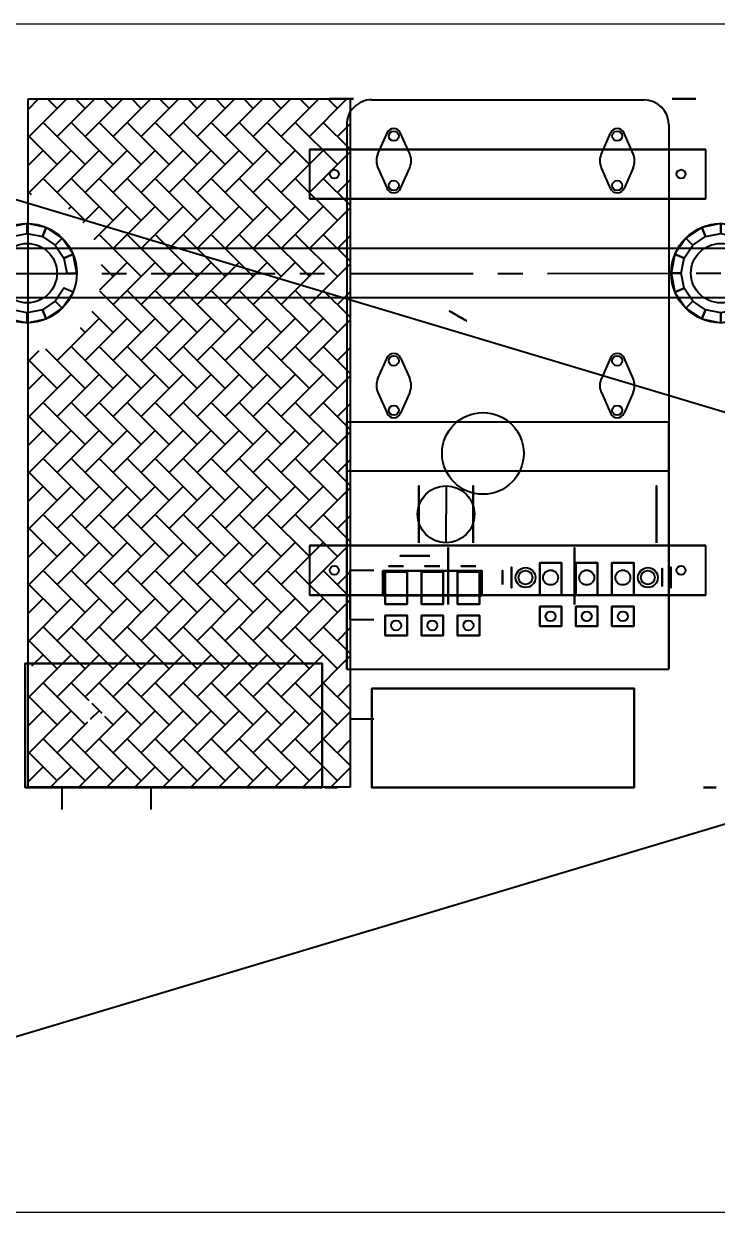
# Model space of a CAD drawing. Header units: millimetres. Extents: x -1838618 to -1600818, y -1770412 to -1553248.
# Drawn here: x -1807047 to -1805647, y -1695146 to -1692746 of the extents above; entities that cross this region are included whole.
import ezdxf

# ---------------------------------------------------------------- set-up
doc = ezdxf.new("R2010")
doc.units = ezdxf.units.MM
doc.header["$LTSCALE"] = 100
doc.linetypes.add('ACAD_ISO04W100', pattern=[30, 24, -3, 0, -3])
doc.linetypes.add('CENTER', pattern=[2, 1.25, -0.25, 0.25, -0.25])
for name, color, linetype in [('11', 7, 'Continuous'), ('412equipment', 6, 'Continuous'), ('420beam', 112, 'Continuous')]:
    doc.layers.add(name, color=color, linetype=linetype)
doc.styles.get("Standard").update_dxf_attribs({"font": 'gbenor.shx', "width": 0.9, "bigfont": 'gbcbig.shx'})

# ---------------------------------------------------------------- blocks, each defined once
blk = doc.blocks.new('F.O. PURIF.')
at = {"color": 9}
for p, q in [((-1050, 1438, 688), (-1050, 1483, 688)), ((-870, 1438), (-870, 1483)), ((-1413.1, 1438), (-1452, 1399.1)), ((-1452, 48), (-1452, 1438)), ((-1452, 1438), (-802, 1438)), ((-1341.4, 1340.1), (-1426.2, 1424.9)), ((-1356.6, 1438), (-1397.9, 1396.6)), ((-1284.8, 1340.1), (-1369.7, 1424.9)), ((-1300, 1438), (-1341.4, 1396.6)), ((-1228.2, 1340.1), (-1313.1, 1424.9)), ((-1243.4, 1438), (-1284.8, 1396.6)), ((-1171.7, 1340.1), (-1256.5, 1424.9)), ((-1186.9, 1438), (-1228.2, 1396.6)), ((-1115.1, 1340.1), (-1199.9, 1424.9)), ((-1130.3, 1438), (-1171.7, 1396.6)), ((-1058.5, 1340.1), (-1143.4, 1424.9)), ((-1073.7, 1438), (-1115.1, 1396.6)), ((-1095, 1438, 688), (-1050, 1438, 688)), ((-1002, 1340.1), (-1086.8, 1424.9)), ((-1017.2, 1438), (-1058.5, 1396.6)), ((-945.4, 1340.1), (-1030.2, 1424.9)), ((-960.6, 1438), (-1002, 1396.6)), ((-888.8, 1340.1), (-973.7, 1424.9)), ((-904, 1438), (-945.4, 1396.6)), ((-832.3, 1340.1), (-917.1, 1424.9)), ((-847.4, 1438), (-888.8, 1396.6)), ((-825, 1438), (-870, 1438)), ((-802, 1366.4), (-860.5, 1424.9)), ((-802, 1426.9), (-832.3, 1396.6)), ((-802, 1422.9), (-804, 1424.9)), ((-802, 1438), (-802, 48)), ((-1397.9, 1340.1), (-1452, 1394.1)), ((-1369.7, 1368.3), (-1452, 1286)), ((-1426.2, 1368.3), (-1452, 1342.6)), ((-1313.1, 1368.3), (-1397.9, 1283.5)), ((-1256.5, 1368.3), (-1341.4, 1283.5)), ((-1199.9, 1368.3), (-1284.8, 1283.5)), ((-1143.4, 1368.3), (-1228.2, 1283.5)), ((-1086.8, 1368.3), (-1171.7, 1283.5)), ((-1030.2, 1368.3), (-1115.1, 1283.5)), ((-973.7, 1368.3), (-1058.5, 1283.5)), ((-917.1, 1368.3), (-1002, 1283.5)), ((-860.5, 1368.3), (-922.7, 1306.2)), ((-804, 1368.3), (-888.8, 1283.5)), ((-1452, 1300), (-1500, 1300)), ((-1452, 1200), (-1452, 1300)), ((-1341.4, 1226.9), (-1426.2, 1311.8)), ((-1284.8, 1226.9), (-1369.7, 1311.8)), ((-1228.2, 1226.9), (-1313.1, 1311.8)), ((-1171.7, 1226.9), (-1256.5, 1311.8)), ((-1115.1, 1226.9), (-1199.9, 1311.8)), ((-1058.5, 1226.9), (-1143.4, 1311.8)), ((-1002, 1226.9), (-1086.8, 1311.8)), ((-945.4, 1226.9), (-1030.2, 1311.8)), ((-956.1, 1294.2), (-973.7, 1311.8)), ((-928, 1300.9), (-945.4, 1283.5)), ((-832.3, 1226.9), (-917.1, 1311.8)), ((-802, 1253.2), (-860.5, 1311.8)), ((-802, 1313.7), (-832.3, 1283.5)), ((-802, 1309.8), (-804, 1311.8)), ((-1397.9, 1226.9), (-1452, 1281)), ((-930.3, 1268.4), (-950.6, 1288.7)), ((-1369.7, 1255.2), (-1452, 1172.9)), ((-1426.2, 1255.2), (-1452, 1229.4)), ((-1313.1, 1255.2), (-1397.9, 1170.4)), ((-1256.5, 1255.2), (-1341.4, 1170.4)), ((-1199.9, 1255.2), (-1284.8, 1170.4)), ((-1143.4, 1255.2), (-1228.2, 1170.4)), ((-1086.8, 1255.2), (-1171.7, 1170.4)), ((-1030.2, 1255.2), (-1115.1, 1170.4)), ((-973.7, 1255.2), (-1058.5, 1170.4)), ((-917.1, 1255.2), (-1002, 1170.4)), ((-860.5, 1255.2), (-945.4, 1170.4)), ((-888.8, 1226.9), (-924.8, 1262.9)), ((-804, 1255.2), (-888.8, 1170.4)), ((-1500, 1200), (-1452, 1200)), ((-1445.2, 1199.9, 99.6), (-2095.2, 1199.9, 99.6)), ((-1445.2, 1199.9, 1199.6), (-2095.2, 1199.9, 1199.6)), ((-2095.2, 1199.9, 1199.6), (-2095.2, 799.9, 1199.6)), ((-1445.2, 799.9, 1199.6), (-1445.2, 1199.9, 1199.6)), ((-1341.4, 1113.8), (-1426.2, 1198.6)), ((-1284.8, 1113.8), (-1369.7, 1198.6)), ((-1228.2, 1113.8), (-1313.1, 1198.6)), ((-1171.7, 1113.8), (-1256.5, 1198.6)), ((-1115.1, 1113.8), (-1199.9, 1198.6)), ((-1058.5, 1113.8), (-1143.4, 1198.6)), ((-1002, 1113.8), (-1086.8, 1198.6)), ((-945.4, 1113.8), (-1030.2, 1198.6)), ((-888.8, 1113.8), (-973.7, 1198.6)), ((-832.3, 1113.8), (-917.1, 1198.6)), ((-802, 1140.1), (-860.5, 1198.6)), ((-809.4, 1193.2), (-832.3, 1170.4)), ((-1397.9, 1113.8), (-1452, 1167.8)), ((-1369.7, 1142.1), (-1452, 1059.7)), ((-1426.2, 1142.1), (-1452, 1116.3)), ((-1313.1, 1142.1), (-1397.9, 1057.2)), ((-1256.5, 1142.1), (-1341.4, 1057.2)), ((-1199.9, 1142.1), (-1284.8, 1057.2)), ((-1143.4, 1142.1), (-1228.2, 1057.2)), ((-1086.8, 1142.1), (-1171.7, 1057.2)), ((-1030.2, 1142.1), (-1115.1, 1057.2)), ((-973.7, 1142.1), (-1058.5, 1057.2)), ((-917.1, 1142.1), (-1002, 1057.2)), ((-860.5, 1142.1), (-945.4, 1057.2)), ((-804, 1142.1), (-888.8, 1057.2)), ((-1500, 1100), (-1452, 1100)), ((-1452, 1100), (-1452, 1000)), ((-1341.4, 1000.6), (-1426.2, 1085.5)), ((-1284.8, 1000.6), (-1369.7, 1085.5)), ((-1228.2, 1000.6), (-1313.1, 1085.5)), ((-1171.7, 1000.6), (-1256.5, 1085.5)), ((-1115.1, 1000.6), (-1199.9, 1085.5)), ((-1058.5, 1000.6), (-1143.4, 1085.5)), ((-1002, 1000.6), (-1086.8, 1085.5)), ((-945.4, 1000.6), (-1030.2, 1085.5)), ((-888.8, 1000.6), (-973.7, 1085.5)), ((-832.3, 1000.6), (-917.1, 1085.5)), ((-802, 1027), (-860.5, 1085.5)), ((-802, 1087.5), (-832.3, 1057.2)), ((-802, 1083.5), (-804, 1085.5)), ((-2170.2, 1049.9, -0.4), (-2170.2, 949.9, -0.4)), ((-1370.2, 1049.9, -0.4), (-2170.2, 1049.9, -0.4)), ((-2095.2, 99.9, 99.6), (-2095.2, 1049.9, 99.6)), ((-1397.9, 1000.6), (-1452, 1054.7)), ((-1445.2, 99.9, 99.6), (-1445.2, 1049.9, 99.6)), ((-1370.2, 949.9, -0.4), (-1370.2, 1049.9, -0.4)), ((-1369.7, 1028.9), (-1452, 946.6)), ((-1426.2, 1028.9), (-1452, 1003.2)), ((-1313.1, 1028.9), (-1397.9, 944.1)), ((-1256.5, 1028.9), (-1341.4, 944.1)), ((-1199.9, 1028.9), (-1284.8, 944.1)), ((-1143.4, 1028.9), (-1228.2, 944.1)), ((-1086.8, 1028.9), (-1171.7, 944.1)), ((-1030.2, 1028.9), (-1115.1, 944.1)), ((-973.7, 1028.9), (-1058.5, 944.1)), ((-917.1, 1028.9), (-1002, 944.1)), ((-860.5, 1028.9), (-945.4, 944.1)), ((-804, 1028.9), (-888.8, 944.1)), ((-1452, 1000), (-1500, 1000)), ((-1341.4, 887.5), (-1426.2, 972.4)), ((-1284.8, 887.5), (-1369.7, 972.4)), ((-1228.2, 887.5), (-1313.1, 972.4)), ((-1171.7, 887.5), (-1256.5, 972.4)), ((-1115.1, 887.5), (-1199.9, 972.4)), ((-1058.5, 887.5), (-1143.4, 972.4)), ((-1002, 887.5), (-1086.8, 972.4)), ((-945.4, 887.5), (-1030.2, 972.4)), ((-888.8, 887.5), (-973.7, 972.4)), ((-832.3, 887.5), (-917.1, 972.4)), ((-802, 913.8), (-860.5, 972.4)), ((-802, 974.3), (-832.3, 944.1)), ((-802, 970.4), (-804, 972.4)), ((-2170.2, 949.9, -0.4), (-1370.2, 949.9, -0.4)), ((-1397.9, 887.5), (-1452, 941.6)), ((-1369.7, 915.8), (-1452, 833.4)), ((-1426.2, 915.8), (-1452, 890)), ((-1313.1, 915.8), (-1397.9, 830.9)), ((-1256.5, 915.8), (-1341.4, 830.9)), ((-1199.9, 915.8), (-1284.8, 830.9)), ((-1143.4, 915.8), (-1228.2, 830.9)), ((-1086.8, 915.8), (-1171.7, 830.9)), ((-1030.2, 915.8), (-1115.1, 830.9)), ((-973.7, 915.8), (-1058.5, 830.9)), ((-917.1, 915.8), (-1002, 830.9)), ((-860.5, 915.8), (-945.4, 830.9)), ((-804, 915.8), (-888.8, 830.9)), ((-1341.4, 774.4), (-1426.2, 859.2)), ((-1284.8, 774.4), (-1369.7, 859.2)), ((-1228.2, 774.4), (-1313.1, 859.2)), ((-1171.7, 774.4), (-1256.5, 859.2)), ((-1115.1, 774.4), (-1199.9, 859.2)), ((-1058.5, 774.4), (-1143.4, 859.2)), ((-1002, 774.4), (-1086.8, 859.2)), ((-945.4, 774.4), (-1030.2, 859.2)), ((-888.8, 774.4), (-973.7, 859.2)), ((-832.3, 774.4), (-917.1, 859.2)), ((-802, 800.7), (-860.5, 859.2)), ((-802, 861.2), (-832.3, 830.9)), ((-802, 857.3), (-804, 859.2)), ((-1397.9, 774.4), (-1452, 828.4)), ((-2095.2, 799.9, 1199.6), (-1445.2, 799.9, 1199.6)), ((-1369.7, 802.7), (-1452, 720.3)), ((-1426.2, 802.7), (-1452, 776.9)), ((-1313.1, 802.7), (-1397.9, 717.8)), ((-1256.5, 802.7), (-1341.4, 717.8)), ((-1199.9, 802.7), (-1284.8, 717.8)), ((-1143.4, 802.7), (-1228.2, 717.8)), ((-1086.8, 802.7), (-1171.7, 717.8)), ((-1030.2, 802.7), (-1115.1, 717.8)), ((-973.7, 802.7), (-1058.5, 717.8)), ((-917.1, 802.7), (-1002, 717.8)), ((-860.5, 802.7), (-945.4, 717.8)), ((-804, 802.7), (-888.8, 717.8)), ((-1341.4, 661.2), (-1426.2, 746.1)), ((-1284.8, 661.2), (-1369.7, 746.1)), ((-1228.2, 661.2), (-1313.1, 746.1)), ((-1171.7, 661.2), (-1256.5, 746.1)), ((-1115.1, 661.2), (-1199.9, 746.1)), ((-1058.5, 661.2), (-1143.4, 746.1)), ((-1002, 661.2), (-1086.8, 746.1)), ((-945.4, 661.2), (-1030.2, 746.1)), ((-888.8, 661.2), (-973.7, 746.1)), ((-832.3, 661.2), (-917.1, 746.1)), ((-802, 687.5), (-860.5, 746.1)), ((-802, 748.1), (-832.3, 717.8)), ((-802, 744.1), (-804, 746.1)), ((-1397.9, 661.2), (-1452, 715.3)), ((-2023.3, 640.9, 99.6), (-2005, 682.9, 99.6)), ((-1959.2, 640.9, 99.6), (-1977.5, 682.9, 99.6)), ((-1572.3, 640.9, 99.6), (-1554, 682.9, 99.6)), ((-1508.2, 640.9, 99.6), (-1526.5, 682.9, 99.6)), ((-1369.7, 689.5), (-1452, 607.2)), ((-1426.2, 689.5), (-1452, 663.7)), ((-1313.1, 689.5), (-1397.9, 604.7)), ((-1256.5, 689.5), (-1341.4, 604.7)), ((-1199.9, 689.5), (-1284.8, 604.7)), ((-1143.4, 689.5), (-1228.2, 604.7)), ((-1086.8, 689.5), (-1171.7, 604.7)), ((-1030.2, 689.5), (-1115.1, 604.7)), ((-973.7, 689.5), (-1058.5, 604.7)), ((-917.1, 689.5), (-1002, 604.7)), ((-860.5, 689.5), (-945.4, 604.7)), ((-804, 689.5), (-888.8, 604.7)), ((-1341.4, 548.1), (-1426.2, 633)), ((-1284.8, 548.1), (-1369.7, 633)), ((-1228.2, 548.1), (-1313.1, 633)), ((-1171.7, 548.1), (-1256.5, 633)), ((-1115.1, 548.1), (-1199.9, 633)), ((-1058.5, 548.1), (-1143.4, 633)), ((-1002, 548.1), (-1086.8, 633)), ((-945.4, 548.1), (-1030.2, 633)), ((-888.8, 548.1), (-973.7, 633)), ((-837.1, 552.9), (-917.1, 633)), ((-802, 574.4), (-860.5, 633)), ((-802, 634.9), (-832.3, 604.7)), ((-802, 631), (-804, 633)), ((-2023.3, 612.9, 99.6), (-2005, 570.9, 99.6)), ((-1977.5, 570.9, 99.6), (-1959.2, 612.9, 99.6)), ((-1554, 570.9, 99.6), (-1572.3, 612.9, 99.6)), ((-1508.2, 612.9, 99.6), (-1526.5, 570.9, 99.6)), ((-1397.9, 548.1), (-1452, 602.2)), ((-1369.7, 576.4), (-1452, 494)), ((-1426.2, 576.4), (-1452, 550.6)), ((-1313.1, 576.4), (-1397.9, 491.5)), ((-1256.5, 576.4), (-1341.4, 491.5)), ((-1199.9, 576.4), (-1284.8, 491.5)), ((-1143.4, 576.4), (-1228.2, 491.5)), ((-1086.8, 576.4), (-1171.7, 491.5)), ((-1030.2, 576.4), (-1115.1, 491.5)), ((-973.7, 576.4), (-1058.5, 491.5)), ((-917.1, 576.4), (-1002, 491.5)), ((-860.5, 576.4), (-945.4, 491.5)), ((-804, 576.4), (-824.1, 556.3)), ((-1341.4, 435), (-1426.2, 519.8)), ((-1284.8, 435), (-1369.7, 519.8)), ((-1228.2, 435), (-1313.1, 519.8)), ((-1171.7, 435), (-1256.5, 519.8)), ((-1115.1, 435), (-1199.9, 519.8)), ((-1058.5, 435), (-1143.4, 519.8)), ((-1002, 435), (-1086.8, 519.8)), ((-946.2, 435.7), (-1030.2, 519.8)), ((-930.6, 476.7), (-973.7, 519.8)), ((-906.8, 509.5), (-917.1, 519.8)), ((-1397.9, 435), (-1452, 489)), ((-1369.7, 463.2), (-1452, 380.9)), ((-1426.2, 463.2), (-1452, 437.5)), ((-1313.1, 463.2), (-1397.9, 378.4)), ((-1256.5, 463.2), (-1341.4, 378.4)), ((-1199.9, 463.2), (-1284.8, 378.4)), ((-1143.4, 463.2), (-1228.2, 378.4)), ((-1086.8, 463.2), (-1171.7, 378.4)), ((-1030.2, 463.2), (-1115.1, 378.4)), ((-973.7, 463.2), (-1058.5, 378.4)), ((-946.6, 433.7), (-1002, 378.4)), ((-1341.4, 321.8), (-1426.2, 406.7)), ((-1284.8, 321.8), (-1369.7, 406.7)), ((-1228.2, 321.8), (-1313.1, 406.7)), ((-1171.7, 321.8), (-1256.5, 406.7)), ((-1115.1, 321.8), (-1199.9, 406.7)), ((-1058.5, 321.8), (-1143.4, 406.7)), ((-1002, 321.8), (-1086.8, 406.7)), ((-945.4, 321.8), (-1030.2, 406.7)), ((-949.3, 382.3), (-973.7, 406.7)), ((-1397.9, 321.8), (-1452, 375.9)), ((-1369.7, 350.1), (-1452, 267.8)), ((-1426.2, 350.1), (-1452, 324.3)), ((-1313.1, 350.1), (-1397.9, 265.3)), ((-1256.5, 350.1), (-1341.4, 265.3)), ((-1199.9, 350.1), (-1284.8, 265.3)), ((-1143.4, 350.1), (-1228.2, 265.3)), ((-1086.8, 350.1), (-1171.7, 265.3)), ((-1030.2, 350.1), (-1115.1, 265.3)), ((-973.7, 350.1), (-1058.5, 265.3)), ((-935.1, 332.1), (-1002, 265.3)), ((-1341.4, 208.7), (-1426.2, 293.5)), ((-1284.8, 208.7), (-1369.7, 293.5)), ((-1228.2, 208.7), (-1313.1, 293.5)), ((-1171.7, 208.7), (-1256.5, 293.5)), ((-1115.1, 208.7), (-1199.9, 293.5)), ((-1058.5, 208.7), (-1143.4, 293.5)), ((-1002, 208.7), (-1086.8, 293.5)), ((-945.4, 208.7), (-1030.2, 293.5)), ((-888.8, 208.7), (-973.7, 293.5)), ((-913.2, 297.5), (-945.4, 265.3)), ((-832.3, 208.7), (-917.1, 293.5)), ((-883.9, 270.2), (-888.8, 265.3)), ((-2170.2, 249.9, -0.4), (-2170.2, 149.9, -0.4)), ((-1370.2, 249.9, -0.4), (-2170.2, 249.9, -0.4)), ((-1397.9, 208.7), (-1452, 262.7)), ((-1370.2, 149.9, -0.4), (-1370.2, 249.9, -0.4)), ((-802, 235), (-807.9, 240.9)), ((-2023.3, 186.9, 99.6), (-2005, 228.9, 99.6)), ((-1977.5, 228.9, 99.6), (-1959.2, 186.9, 99.6)), ((-1554, 228.9, 99.6), (-1572.3, 186.9, 99.6)), ((-1508.2, 186.9, 99.6), (-1526.5, 228.9, 99.6)), ((-1369.7, 237), (-1452, 154.6)), ((-1426.2, 237), (-1452, 211.2)), ((-1313.1, 237), (-1397.9, 152.1)), ((-1256.5, 237), (-1341.4, 152.1)), ((-1199.9, 237), (-1284.8, 152.1)), ((-1143.4, 237), (-1228.2, 152.1)), ((-1086.8, 237), (-1171.7, 152.1)), ((-1030.2, 237), (-1115.1, 152.1)), ((-973.7, 237), (-1058.5, 152.1)), ((-917.1, 237), (-1002, 152.1)), ((-860.5, 237), (-945.4, 152.1)), ((-804, 237), (-888.8, 152.1)), ((-1341.4, 95.5), (-1426.2, 180.4)), ((-1284.8, 95.5), (-1369.7, 180.4)), ((-1228.2, 95.5), (-1313.1, 180.4)), ((-1171.7, 95.5), (-1256.5, 180.4)), ((-1115.1, 95.5), (-1199.9, 180.4)), ((-1058.5, 95.5), (-1143.4, 180.4)), ((-1002, 95.5), (-1086.8, 180.4)), ((-945.4, 95.5), (-1030.2, 180.4)), ((-888.8, 95.5), (-973.7, 180.4)), ((-832.3, 95.5), (-917.1, 180.4)), ((-802, 121.9), (-860.5, 180.4)), ((-802, 182.4), (-832.3, 152.1)), ((-802, 178.4), (-804, 180.4)), ((-2170.2, 149.9, -0.4), (-1370.2, 149.9, -0.4)), ((-2023.3, 158.9, 99.6), (-2005, 116.9, 99.6)), ((-1959.2, 158.9, 99.6), (-1977.5, 116.9, 99.6)), ((-1572.3, 158.9, 99.6), (-1554, 116.9, 99.6)), ((-1508.2, 158.9, 99.6), (-1526.5, 116.9, 99.6)), ((-1397.9, 95.5), (-1452, 149.6)), ((-1426.2, 123.8), (-1452, 98.1)), ((-1369.7, 123.8), (-1445.5, 48)), ((-1313.1, 123.8), (-1388.9, 48)), ((-1256.5, 123.8), (-1332.4, 48)), ((-1199.9, 123.8), (-1275.8, 48)), ((-1143.4, 123.8), (-1219.2, 48)), ((-1086.8, 123.8), (-1162.6, 48)), ((-1030.2, 123.8), (-1106.1, 48)), ((-973.7, 123.8), (-1049.5, 48)), ((-917.1, 123.8), (-992.9, 48)), ((-860.5, 123.8), (-936.4, 48)), ((-804, 123.8), (-879.8, 48)), ((-1495.2, 49.9, 99.6), (-2045.2, 49.9, 99.6)), ((-802, 48), (-1452, 48)), ((-1407, 48), (-1426.2, 67.3)), ((-1350.4, 48), (-1369.7, 67.3)), ((-1293.8, 48), (-1313.1, 67.3)), ((-1237.3, 48), (-1256.5, 67.3)), ((-1180.7, 48), (-1199.9, 67.3)), ((-1124.1, 48), (-1143.4, 67.3)), ((-1067.5, 48), (-1086.8, 67.3)), ((-1011, 48), (-1030.2, 67.3)), ((-954.4, 48), (-973.7, 67.3)), ((-897.8, 48), (-917.1, 67.3)), ((-841.3, 48), (-860.5, 67.3)), ((-802, 69.2), (-823.2, 48)), ((-802, 65.3), (-804, 67.3))]:
    blk.add_line(p, q, dxfattribs=at)
at = {"color": 9, "extrusion": (-1e-16, -1, -2e-16)}
for p, q in [((-2165.7, 1438.4, 1630.5), (-2190.7, 1438.4, 1630.5)), ((-2190.7, 1438.4, 1669.5), (-2165.7, 1438.4, 1669.5)), ((-2190.7, 1438.4, 1070.5), (-2165.7, 1438.4, 1070.5)), ((-2165.7, 1438.4, 1109.5), (-2190.7, 1438.4, 1109.5)), ((-2165.7, 1438.4, 1669.5), (-2165.7, 1438.4, 1630.5)), ((-2165.7, 1438.4, 1070.5), (-2165.7, 1438.4, 1109.5)), ((-2010.2, 1438.4, 1345), (-2010.2, 1438.4, 1370)), ((-1971.2, 1438.4, 1345), (-2010.2, 1438.4, 1345)), ((-1971.2, 1438.4, 1700), (-2010.2, 1438.4, 1700)), ((-2010.2, 1438.4, 1700), (-2010.2, 1438.4, 1670)), ((-1971.2, 1438.4, 1370), (-1971.2, 1438.4, 1345)), ((-1971.2, 1438.4, 1670), (-1971.2, 1438.4, 1700)), ((-1550.2, 1438.4, 1370), (-1550.2, 1438.4, 1345)), ((-1550.2, 1438.4, 1345), (-1511.2, 1438.4, 1345)), ((-1550.2, 1438.4, 1700), (-1511.2, 1438.4, 1700)), ((-1550.2, 1438.4, 1670), (-1550.2, 1438.4, 1700)), ((-1511.2, 1438.4, 1345), (-1511.2, 1438.4, 1370)), ((-1511.2, 1438.4, 1700), (-1511.2, 1438.4, 1670)), ((-1425.7, 1438.4, 1666.5), (-1425.7, 1438.4, 1627.5)), ((-1425.7, 1438.4, 1627.5), (-1400.7, 1438.4, 1627.5)), ((-1400.7, 1438.4, 1666.5), (-1425.7, 1438.4, 1666.5)), ((-1400.7, 1438.4, 1073.5), (-1425.7, 1438.4, 1073.5)), ((-1425.7, 1438.4, 1112.5), (-1400.7, 1438.4, 1112.5)), ((-1425.7, 1438.4, 1073.5), (-1425.7, 1438.4, 1112.5)), ((-1395.2, 1438.4, 1700), (-1356.2, 1438.4, 1700)), ((-1395.2, 1438.4, 1675), (-1395.2, 1438.4, 1700)), ((-1392.2, 1438.4, 1040), (-1353.2, 1438.4, 1040)), ((-1392.2, 1438.4, 1065), (-1392.2, 1438.4, 1040)), ((-1356.2, 1438.4, 1700), (-1356.2, 1438.4, 1675)), ((-1353.2, 1438.4, 1040), (-1353.2, 1438.4, 1065)), ((-838.2, 1438.4, 1040), (-838.2, 1438.4, 1065)), ((-799.2, 1438.4, 1040), (-838.2, 1438.4, 1040)), ((-835.2, 1438.4, 1700), (-835.2, 1438.4, 1675)), ((-796.2, 1438.4, 1700), (-835.2, 1438.4, 1700)), ((-799.2, 1438.4, 1065), (-799.2, 1438.4, 1040)), ((-796.2, 1438.4, 1675), (-796.2, 1438.4, 1700))]:
    blk.add_line(p, q, dxfattribs=at)
at = {"color": 9, "extrusion": (-1, 1e-16, 0)}
for p, q in [((-2095.2, 1199.9, 1299.6), (-2095.2, 699.9, 1299.6)), ((-2095.2, 1199.9, 99.6), (-2095.2, 1199.9, 1299.6)), ((-2095.2, 1049.9, 99.6), (-2095.2, 1199.9, 99.6)), ((-1445.2, 1199.9, 1299.6), (-1445.2, 699.9, 1299.6)), ((-1445.2, 1199.9, 99.6), (-1445.2, 1199.9, 1299.6)), ((-1445.2, 1049.9, 99.6), (-1445.2, 1199.9, 99.6)), ((-2095.2, 799.9, 1199.6), (-2095.2, 1049.9, 1199.6)), ((-2095.2, 1049.9, 1199.6), (-2095.2, 1049.9, 99.6)), ((-1445.2, 799.9, 1199.6), (-1445.2, 1049.9, 1199.6)), ((-1445.2, 1049.9, 1199.6), (-1445.2, 1049.9, 99.6)), ((-2095.2, 699.9, 1299.6), (-2095.2, 799.9, 1199.6)), ((-1445.2, 699.9, 1299.6), (-1445.2, 799.9, 1199.6))]:
    blk.add_line(p, q, dxfattribs=at)
at = {"color": 9, "extrusion": (1e-16, 1, 0)}
for p, q in [((-2170.2, 1049.9, -0.4), (-1370.2, 1049.9, -0.4)), ((-2110.2, 1049.9, 99.6), (-2170.2, 1049.9, -0.4)), ((-1430.2, 1049.9, 99.6), (-2110.2, 1049.9, 99.6)), ((-1370.2, 1049.9, -0.4), (-1430.2, 1049.9, 99.6)), ((-2170.2, 949.9, -0.4), (-1370.2, 949.9, -0.4)), ((-2110.2, 949.9, 99.6), (-2170.2, 949.9, -0.4)), ((-1430.2, 949.9, 99.6), (-2110.2, 949.9, 99.6)), ((-1370.2, 949.9, -0.4), (-1430.2, 949.9, 99.6)), ((-2170.2, 249.9, -0.4), (-1370.2, 249.9, -0.4)), ((-2110.2, 249.9, 99.6), (-2170.2, 249.9, -0.4)), ((-1430.2, 249.9, 99.6), (-2110.2, 249.9, 99.6)), ((-1370.2, 249.9, -0.4), (-1430.2, 249.9, 99.6)), ((-2170.2, 149.9, -0.4), (-1370.2, 149.9, -0.4)), ((-2110.2, 149.9, 99.6), (-2170.2, 149.9, -0.4)), ((-1430.2, 149.9, 99.6), (-2110.2, 149.9, 99.6)), ((-1370.2, 149.9, -0.4), (-1430.2, 149.9, 99.6))]:
    blk.add_line(p, q, dxfattribs=at)
at = {"color": 9, "extrusion": (2e-16, -1, 1e-16)}
for p, q in [((-1645.7, 943.8, 547.6), (-1645.7, 943.8, 467.6)), ((-1645.7, 943.8, 467.6), (-1645.7, 886.8, 410.6)), ((-1645.7, 829.8, 467.6), (-1645.7, 886.8, 410.6)), ((-1645.7, 829.8, 547.6), (-1645.7, 829.8, 467.6))]:
    blk.add_line(p, q, dxfattribs=at)
at = {"color": 9, "extrusion": (0, 0.707107, 0.707107)}
for p, q in [((-2095.2, 699.9, 1299.6), (-2095.2, 799.9, 1199.6)), ((-2095.2, 799.9, 1199.6), (-1445.2, 799.9, 1199.6)), ((-1445.2, 799.9, 1199.6), (-1445.2, 699.9, 1299.6)), ((-1445.2, 699.9, 1299.6), (-2095.2, 699.9, 1299.6))]:
    blk.add_line(p, q, dxfattribs=at)
at = {"color": 9, "extrusion": (4e-16, 1, 0)}
for p, q in [((-2102, 48), (-2150, 48)), ((-2150, 48, -100), (-2102, 48, -100)), ((-2102, 48, -100), (-2102, 48))]:
    blk.add_line(p, q, dxfattribs=at)
at = {"color": 9, "extrusion": (-3e-16, 1, 0)}
for p, q in [((-1458.5, 48), (-1410.5, 48)), ((-1458.5, 48, -100), (-1458.5, 48)), ((-1410.5, 48, -100), (-1458.5, 48, -100))]:
    blk.add_line(p, q, dxfattribs=at)
at = {"color": 9, "extrusion": (1, 1e-16, 0)}
for elevation in [-2099.7, -1777.7]:
    blk.add_lwpolyline([(1014.6, 1121.4), (993.8, 1109.4), (993.8, 1085.4), (1014.6, 1073.4), (1035.4, 1085.4), (1035.4, 1109.4)], close=True, dxfattribs=dict(at, elevation=elevation))
at = {"color": 9, "extrusion": (-1e-16, -1, -2e-16)}
for centre in [(-2175.7, 1650, -1438.4), (-2175.7, 1090, -1438.4), (-1990.7, 1355, -1438.4), (-1990.7, 1690, -1438.4), (-1530.7, 1355, -1438.4), (-1530.7, 1690, -1438.4), (-1415.7, 1650, -1438.4), (-1415.7, 1090, -1438.4), (-1375.7, 1050, -1438.4), (-1375.7, 1690, -1438.4), (-815.7, 1050, -1438.4), (-815.7, 1690, -1438.4)]:
    blk.add_circle(centre, 4.5, dxfattribs=at)
at = {"color": 9}
for centre, radius in [((-1690.9, 1111.3, 1074.4), 10), ((-1617.9, 1111.3, 1074.4), 10), ((-1544.9, 1111.3, 1074.4), 10), ((-2002.7, 1092.9, 1084.4), 10), ((-1929.7, 1092.9, 1084.4), 10), ((-1856.7, 1092.9, 1084.4), 10), ((-2053.2, 1014.6, 1053.4), 20), ((-1806.2, 1014.6, 1053.4), 20), ((-2120.2, 999.9, -0.4), 9), ((-2053.2, 1014.6, 1069.4), 14), ((-2002.7, 1014.6, 1072.4), 15), ((-2002.7, 1014.6, 982.4), 15), ((-1929.7, 1014.6, 1072.4), 15), ((-1929.7, 1014.6, 982.4), 15), ((-1856.7, 1014.6, 1072.4), 15), ((-1856.7, 1014.6, 982.4), 15), ((-1806.2, 1014.6, 1069.4), 14), ((-1420.2, 999.9, -0.4), 9), ((-1645.7, 886.8, 315.6), 57.5), ((-1720.2, 763.9, 81.6), 82.5), ((-1991.2, 676.9, 99.6), 10), ((-1540.2, 676.9, 99.6), 10), ((-1991.2, 576.9, 99.6), 10), ((-1540.2, 576.9, 99.6), 10), ((-2200.2, 399.9, 447.6), 100), ((-800.2, 399.9, 447.6), 100), ((-2200.2, 399.9, 397.6), 60), ((-800.2, 399.9, 397.6), 60), ((-1991.2, 222.9, 99.6), 10), ((-1540.2, 222.9, 99.6), 10), ((-2120.2, 199.9, -0.4), 9), ((-1420.2, 199.9, -0.4), 9), ((-1991.2, 122.9, 99.6), 10), ((-1540.2, 122.9, 99.6), 10)]:
    blk.add_circle(centre, radius, dxfattribs=at)
at = {"color": 9, "extrusion": (1, 1e-16, 0)}
for centre, radius in [((1011.8, 710.6, -1904.7), 57.5), ((1011.8, 710.6, -1649.7), 57.5), ((1014.6, 1097.4, -2081.7), 18), ((1014.6, 1097.4, -1834.7), 18), ((1014.6, 1097.4, -1759.7), 14), ((886.8, 410.6, -1700.7), 57.5), ((886.8, 410.6, -1590.7), 57.5)]:
    blk.add_circle(centre, radius, dxfattribs=at)
at = {"color": 9, "extrusion": (-2e-16, 1, -2e-16)}
for centre, radius in [((1690.9, 1132.4, 1068.3), 10), ((1617.9, 1132.4, 1068.3), 10), ((1544.9, 1132.4, 1068.3), 10), ((2002.7, 1142.4, 1049.9), 10), ((1929.7, 1142.4, 1049.9), 10), ((1856.7, 1142.4, 1049.9), 10), ((1690.9, 1132.4, 991.3), 15), ((1617.9, 1132.4, 991.3), 15), ((1544.9, 1132.4, 991.3), 15), ((1582.9, 1082.4, 970.8), 30)]:
    blk.add_circle(centre, radius, dxfattribs=at)
at = {"color": 9, "extrusion": (1, 2e-16, -2e-16)}
for centre in [(1033, 1132.4, -1668.9), (1033, 1132.4, -1595.9), (1014.6, 1142.4, -1980.7), (1014.6, 1142.4, -1907.7)]:
    blk.add_circle(centre, 13, dxfattribs=at)
at = {"color": 9, "extrusion": (1, -1e-16, 1e-16)}
for centre in [(886.8, 410.6, -2070.7), (886.8, 260.6, -2070.7)]:
    blk.add_circle(centre, 57.5, dxfattribs=at)
at = {"color": 9, "extrusion": (0.5, 0.866025, -2e-16)}
for centre in [(1699.7, 972.6, -413.8), (1689.7, 994.6, -413.8), (1679.7, 947.6, -413.8)]:
    blk.add_circle(centre, 10, dxfattribs=at)
at = {"color": 9}
for centre, radius, start, end in [((-1991.2, 676.9, 99.6), 15, 23.5782, 156.4218), ((-1540.2, 676.9, 99.6), 15, 23.5782, 156.4218), ((-1991.2, 626.9, 99.6), 35, 156.4218, 203.5782), ((-1991.2, 626.9, 99.6), 35, 336.4218, 23.5782), ((-1540.2, 626.9, 99.6), 35, 156.4218, 203.5782), ((-1540.2, 626.9, 99.6), 35, 336.4218, 23.5782), ((-1991.2, 576.9, 99.6), 15, 203.5782, 336.4218), ((-1540.2, 576.9, 99.6), 15, 203.5782, 336.4218), ((-1991.2, 222.9, 99.6), 15, 23.5782, 156.4218), ((-1540.2, 222.9, 99.6), 15, 23.5782, 156.4218), ((-1991.2, 172.9, 99.6), 35, 156.4218, 203.5782), ((-1991.2, 172.9, 99.6), 35, 336.4218, 23.5782), ((-1540.2, 172.9, 99.6), 35, 156.4218, 203.5782), ((-1540.2, 172.9, 99.6), 35, 336.4218, 23.5782), ((-2045.2, 99.9, 99.6), 50, 180, 270), ((-1991.2, 122.9, 99.6), 15, 203.5782, 336.4218), ((-1540.2, 122.9, 99.6), 15, 203.5782, 336.4218), ((-1495.2, 99.9, 99.6), 50, 270, 0)]:
    blk.add_arc(centre, radius, start, end, dxfattribs=at)
at = {"color": 9, "extrusion": (-1e-16, -1, -2e-16)}
for s, p in [('EPC-50', (-1881.7, 1489, -1262.4)), ('STARTER', (-1226.7, 1542, -1262.4))]:
    blk.add_text(s, height=42, dxfattribs=at).set_placement(p)
at = {"color": 9}
mesh = blk.add_polymesh((6, 3), dxfattribs=at)
for k, corner in enumerate([(-1495.7, 1238.4, 1370), (-1495.7, 1438.4, 1370), (-1495.7, 1438.4, 1370), (-2025.7, 1238.4, 1370), (-2025.7, 1438.4, 1370), (-2025.7, 1438.4, 1370), (-2025.7, 1238.4, 1670), (-2025.7, 1438.4, 1670), (-2025.7, 1438.4, 1370), (-1495.7, 1238.4, 1670), (-1495.7, 1438.4, 1670), (-1495.7, 1438.4, 1370), (-1495.7, 1238.4, 1670), (-1495.7, 1238.4, 1670), (-1495.7, 1238.4, 1370), (-2025.7, 1238.4, 1670), (-2025.7, 1238.4, 1670), (-2025.7, 1238.4, 1370)]):
    mesh.set_mesh_vertex(divmod(k, 3), corner)
mesh = blk.add_polymesh((6, 3), dxfattribs=at)
for k, corner in enumerate([(-795.7, 1188.4, 1070), (-795.7, 1438.4, 1070), (-795.7, 1438.4, 1070), (-1395.7, 1188.4, 1070), (-1395.7, 1438.4, 1070), (-1395.7, 1438.4, 1070), (-1395.7, 1188.4, 1670), (-1395.7, 1438.4, 1670), (-1395.7, 1438.4, 1070), (-795.7, 1188.4, 1670), (-795.7, 1438.4, 1670), (-795.7, 1438.4, 1070), (-795.7, 1188.4, 1670), (-795.7, 1188.4, 1670), (-795.7, 1188.4, 1070), (-1395.7, 1188.4, 1670), (-1395.7, 1188.4, 1670), (-1395.7, 1188.4, 1070)]):
    mesh.set_mesh_vertex(divmod(k, 3), corner)
mesh = blk.add_polymesh((6, 3), dxfattribs=at)
for k, corner in enumerate([(-1668.9, 1131.3, 1162.4), (-1668.9, 1091.3, 1162.4), (-1668.9, 1091.3, 1162.4), (-1712.9, 1131.3, 1162.4), (-1712.9, 1091.3, 1162.4), (-1712.9, 1091.3, 1162.4), (-1712.9, 1131.3, 1097.4), (-1712.9, 1091.3, 1097.4), (-1712.9, 1091.3, 1162.4), (-1668.9, 1131.3, 1097.4), (-1668.9, 1091.3, 1097.4), (-1668.9, 1091.3, 1162.4), (-1668.9, 1131.3, 1097.4), (-1668.9, 1131.3, 1097.4), (-1668.9, 1131.3, 1162.4), (-1712.9, 1131.3, 1097.4), (-1712.9, 1131.3, 1097.4), (-1712.9, 1131.3, 1162.4)]):
    mesh.set_mesh_vertex(divmod(k, 3), corner)
mesh = blk.add_polymesh((6, 3), dxfattribs=at)
for k, corner in enumerate([(-1595.9, 1131.3, 1162.4), (-1595.9, 1091.3, 1162.4), (-1595.9, 1091.3, 1162.4), (-1639.9, 1131.3, 1162.4), (-1639.9, 1091.3, 1162.4), (-1639.9, 1091.3, 1162.4), (-1639.9, 1131.3, 1097.4), (-1639.9, 1091.3, 1097.4), (-1639.9, 1091.3, 1162.4), (-1595.9, 1131.3, 1097.4), (-1595.9, 1091.3, 1097.4), (-1595.9, 1091.3, 1162.4), (-1595.9, 1131.3, 1097.4), (-1595.9, 1131.3, 1097.4), (-1595.9, 1131.3, 1162.4), (-1639.9, 1131.3, 1097.4), (-1639.9, 1131.3, 1097.4), (-1639.9, 1131.3, 1162.4)]):
    mesh.set_mesh_vertex(divmod(k, 3), corner)
mesh = blk.add_polymesh((6, 3), dxfattribs=at)
for k, corner in enumerate([(-1522.9, 1131.3, 1162.4), (-1522.9, 1091.3, 1162.4), (-1522.9, 1091.3, 1162.4), (-1566.9, 1131.3, 1162.4), (-1566.9, 1091.3, 1162.4), (-1566.9, 1091.3, 1162.4), (-1566.9, 1131.3, 1097.4), (-1566.9, 1091.3, 1097.4), (-1566.9, 1091.3, 1162.4), (-1522.9, 1131.3, 1097.4), (-1522.9, 1091.3, 1097.4), (-1522.9, 1091.3, 1162.4), (-1522.9, 1131.3, 1097.4), (-1522.9, 1131.3, 1097.4), (-1522.9, 1131.3, 1162.4), (-1566.9, 1131.3, 1097.4), (-1566.9, 1131.3, 1097.4), (-1566.9, 1131.3, 1162.4)]):
    mesh.set_mesh_vertex(divmod(k, 3), corner)
mesh = blk.add_polymesh((6, 3), dxfattribs=at)
for k, corner in enumerate([(-1980.7, 1112.9, 1172.4), (-1980.7, 1072.9, 1172.4), (-1980.7, 1072.9, 1172.4), (-2024.7, 1112.9, 1172.4), (-2024.7, 1072.9, 1172.4), (-2024.7, 1072.9, 1172.4), (-2024.7, 1112.9, 1107.4), (-2024.7, 1072.9, 1107.4), (-2024.7, 1072.9, 1172.4), (-1980.7, 1112.9, 1107.4), (-1980.7, 1072.9, 1107.4), (-1980.7, 1072.9, 1172.4), (-1980.7, 1112.9, 1107.4), (-1980.7, 1112.9, 1107.4), (-1980.7, 1112.9, 1172.4), (-2024.7, 1112.9, 1107.4), (-2024.7, 1112.9, 1107.4), (-2024.7, 1112.9, 1172.4)]):
    mesh.set_mesh_vertex(divmod(k, 3), corner)
mesh = blk.add_polymesh((6, 3), dxfattribs=at)
for k, corner in enumerate([(-1907.7, 1112.9, 1172.4), (-1907.7, 1072.9, 1172.4), (-1907.7, 1072.9, 1172.4), (-1951.7, 1112.9, 1172.4), (-1951.7, 1072.9, 1172.4), (-1951.7, 1072.9, 1172.4), (-1951.7, 1112.9, 1107.4), (-1951.7, 1072.9, 1107.4), (-1951.7, 1072.9, 1172.4), (-1907.7, 1112.9, 1107.4), (-1907.7, 1072.9, 1107.4), (-1907.7, 1072.9, 1172.4), (-1907.7, 1112.9, 1107.4), (-1907.7, 1112.9, 1107.4), (-1907.7, 1112.9, 1172.4), (-1951.7, 1112.9, 1107.4), (-1951.7, 1112.9, 1107.4), (-1951.7, 1112.9, 1172.4)]):
    mesh.set_mesh_vertex(divmod(k, 3), corner)
mesh = blk.add_polymesh((6, 3), dxfattribs=at)
for k, corner in enumerate([(-1834.7, 1112.9, 1172.4), (-1834.7, 1072.9, 1172.4), (-1834.7, 1072.9, 1172.4), (-1878.7, 1112.9, 1172.4), (-1878.7, 1072.9, 1172.4), (-1878.7, 1072.9, 1172.4), (-1878.7, 1112.9, 1107.4), (-1878.7, 1072.9, 1107.4), (-1878.7, 1072.9, 1172.4), (-1834.7, 1112.9, 1107.4), (-1834.7, 1072.9, 1107.4), (-1834.7, 1072.9, 1172.4), (-1834.7, 1112.9, 1107.4), (-1834.7, 1112.9, 1107.4), (-1834.7, 1112.9, 1172.4), (-1878.7, 1112.9, 1107.4), (-1878.7, 1112.9, 1107.4), (-1878.7, 1112.9, 1172.4)]):
    mesh.set_mesh_vertex(divmod(k, 3), corner)
mesh = blk.add_polymesh((6, 3), dxfattribs=at)
for k, corner in enumerate([(-1668.9, 1003.3, 1152.4), (-1668.9, 1003.3, 1112.4), (-1668.9, 1003.3, 1112.4), (-1712.9, 1003.3, 1152.4), (-1712.9, 1003.3, 1112.4), (-1712.9, 1003.3, 1112.4), (-1712.9, 1068.3, 1152.4), (-1712.9, 1068.3, 1112.4), (-1712.9, 1003.3, 1112.4), (-1668.9, 1068.3, 1152.4), (-1668.9, 1068.3, 1112.4), (-1668.9, 1003.3, 1112.4), (-1668.9, 1068.3, 1152.4), (-1668.9, 1068.3, 1152.4), (-1668.9, 1003.3, 1152.4), (-1712.9, 1068.3, 1152.4), (-1712.9, 1068.3, 1152.4), (-1712.9, 1003.3, 1152.4)]):
    mesh.set_mesh_vertex(divmod(k, 3), corner)
mesh = blk.add_polymesh((6, 3), dxfattribs=at)
for k, corner in enumerate([(-1595.9, 1003.3, 1152.4), (-1595.9, 1003.3, 1112.4), (-1595.9, 1003.3, 1112.4), (-1639.9, 1003.3, 1152.4), (-1639.9, 1003.3, 1112.4), (-1639.9, 1003.3, 1112.4), (-1639.9, 1068.3, 1152.4), (-1639.9, 1068.3, 1112.4), (-1639.9, 1003.3, 1112.4), (-1595.9, 1068.3, 1152.4), (-1595.9, 1068.3, 1112.4), (-1595.9, 1003.3, 1112.4), (-1595.9, 1068.3, 1152.4), (-1595.9, 1068.3, 1152.4), (-1595.9, 1003.3, 1152.4), (-1639.9, 1068.3, 1152.4), (-1639.9, 1068.3, 1152.4), (-1639.9, 1003.3, 1152.4)]):
    mesh.set_mesh_vertex(divmod(k, 3), corner)
mesh = blk.add_polymesh((6, 3), dxfattribs=at)
for k, corner in enumerate([(-1522.9, 1003.3, 1152.4), (-1522.9, 1003.3, 1112.4), (-1522.9, 1003.3, 1112.4), (-1566.9, 1003.3, 1152.4), (-1566.9, 1003.3, 1112.4), (-1566.9, 1003.3, 1112.4), (-1566.9, 1068.3, 1152.4), (-1566.9, 1068.3, 1112.4), (-1566.9, 1003.3, 1112.4), (-1522.9, 1068.3, 1152.4), (-1522.9, 1068.3, 1112.4), (-1522.9, 1003.3, 1112.4), (-1522.9, 1068.3, 1152.4), (-1522.9, 1068.3, 1152.4), (-1522.9, 1003.3, 1152.4), (-1566.9, 1068.3, 1152.4), (-1566.9, 1068.3, 1152.4), (-1566.9, 1003.3, 1152.4)]):
    mesh.set_mesh_vertex(divmod(k, 3), corner)
mesh = blk.add_polymesh((6, 3), dxfattribs=at)
for k, corner in enumerate([(-1980.7, 984.9, 1162.4), (-1980.7, 984.9, 1122.4), (-1980.7, 984.9, 1122.4), (-2024.7, 984.9, 1162.4), (-2024.7, 984.9, 1122.4), (-2024.7, 984.9, 1122.4), (-2024.7, 1049.9, 1162.4), (-2024.7, 1049.9, 1122.4), (-2024.7, 984.9, 1122.4), (-1980.7, 1049.9, 1162.4), (-1980.7, 1049.9, 1122.4), (-1980.7, 984.9, 1122.4), (-1980.7, 1049.9, 1162.4), (-1980.7, 1049.9, 1162.4), (-1980.7, 984.9, 1162.4), (-2024.7, 1049.9, 1162.4), (-2024.7, 1049.9, 1162.4), (-2024.7, 984.9, 1162.4)]):
    mesh.set_mesh_vertex(divmod(k, 3), corner)
mesh = blk.add_polymesh((6, 3), dxfattribs=at)
for k, corner in enumerate([(-1980.7, 984.9, 1072.4), (-1980.7, 984.9, 1032.4), (-1980.7, 984.9, 1032.4), (-2024.7, 984.9, 1072.4), (-2024.7, 984.9, 1032.4), (-2024.7, 984.9, 1032.4), (-2024.7, 1049.9, 1072.4), (-2024.7, 1049.9, 1032.4), (-2024.7, 984.9, 1032.4), (-1980.7, 1049.9, 1072.4), (-1980.7, 1049.9, 1032.4), (-1980.7, 984.9, 1032.4), (-1980.7, 1049.9, 1072.4), (-1980.7, 1049.9, 1072.4), (-1980.7, 984.9, 1072.4), (-2024.7, 1049.9, 1072.4), (-2024.7, 1049.9, 1072.4), (-2024.7, 984.9, 1072.4)]):
    mesh.set_mesh_vertex(divmod(k, 3), corner)
mesh = blk.add_polymesh((6, 3), dxfattribs=at)
for k, corner in enumerate([(-1907.7, 984.9, 1162.4), (-1907.7, 984.9, 1122.4), (-1907.7, 984.9, 1122.4), (-1951.7, 984.9, 1162.4), (-1951.7, 984.9, 1122.4), (-1951.7, 984.9, 1122.4), (-1951.7, 1049.9, 1162.4), (-1951.7, 1049.9, 1122.4), (-1951.7, 984.9, 1122.4), (-1907.7, 1049.9, 1162.4), (-1907.7, 1049.9, 1122.4), (-1907.7, 984.9, 1122.4), (-1907.7, 1049.9, 1162.4), (-1907.7, 1049.9, 1162.4), (-1907.7, 984.9, 1162.4), (-1951.7, 1049.9, 1162.4), (-1951.7, 1049.9, 1162.4), (-1951.7, 984.9, 1162.4)]):
    mesh.set_mesh_vertex(divmod(k, 3), corner)
mesh = blk.add_polymesh((6, 3), dxfattribs=at)
for k, corner in enumerate([(-1907.7, 984.9, 1072.4), (-1907.7, 984.9, 1032.4), (-1907.7, 984.9, 1032.4), (-1951.7, 984.9, 1072.4), (-1951.7, 984.9, 1032.4), (-1951.7, 984.9, 1032.4), (-1951.7, 1049.9, 1072.4), (-1951.7, 1049.9, 1032.4), (-1951.7, 984.9, 1032.4), (-1907.7, 1049.9, 1072.4), (-1907.7, 1049.9, 1032.4), (-1907.7, 984.9, 1032.4), (-1907.7, 1049.9, 1072.4), (-1907.7, 1049.9, 1072.4), (-1907.7, 984.9, 1072.4), (-1951.7, 1049.9, 1072.4), (-1951.7, 1049.9, 1072.4), (-1951.7, 984.9, 1072.4)]):
    mesh.set_mesh_vertex(divmod(k, 3), corner)
mesh = blk.add_polymesh((6, 3), dxfattribs=at)
for k, corner in enumerate([(-1834.7, 984.9, 1162.4), (-1834.7, 984.9, 1122.4), (-1834.7, 984.9, 1122.4), (-1878.7, 984.9, 1162.4), (-1878.7, 984.9, 1122.4), (-1878.7, 984.9, 1122.4), (-1878.7, 1049.9, 1162.4), (-1878.7, 1049.9, 1122.4), (-1878.7, 984.9, 1122.4), (-1834.7, 1049.9, 1162.4), (-1834.7, 1049.9, 1122.4), (-1834.7, 984.9, 1122.4), (-1834.7, 1049.9, 1162.4), (-1834.7, 1049.9, 1162.4), (-1834.7, 984.9, 1162.4), (-1878.7, 1049.9, 1162.4), (-1878.7, 1049.9, 1162.4), (-1878.7, 984.9, 1162.4)]):
    mesh.set_mesh_vertex(divmod(k, 3), corner)
mesh = blk.add_polymesh((6, 3), dxfattribs=at)
for k, corner in enumerate([(-1834.7, 984.9, 1072.4), (-1834.7, 984.9, 1032.4), (-1834.7, 984.9, 1032.4), (-1878.7, 984.9, 1072.4), (-1878.7, 984.9, 1032.4), (-1878.7, 984.9, 1032.4), (-1878.7, 1049.9, 1072.4), (-1878.7, 1049.9, 1032.4), (-1878.7, 984.9, 1032.4), (-1834.7, 1049.9, 1072.4), (-1834.7, 1049.9, 1032.4), (-1834.7, 984.9, 1032.4), (-1834.7, 1049.9, 1072.4), (-1834.7, 1049.9, 1072.4), (-1834.7, 984.9, 1072.4), (-1878.7, 1049.9, 1072.4), (-1878.7, 1049.9, 1072.4), (-1878.7, 984.9, 1072.4)]):
    mesh.set_mesh_vertex(divmod(k, 3), corner)
mesh = blk.add_polymesh((6, 3), dxfattribs=at)
for k, corner in enumerate([(-1517.9, 1000.8, 1112.4), (-1517.9, 1000.8, 1052.4), (-1517.9, 1000.8, 1052.4), (-1717.9, 1000.8, 1112.4), (-1717.9, 1000.8, 1052.4), (-1717.9, 1000.8, 1052.4), (-1717.9, 1050.8, 1112.4), (-1717.9, 1050.8, 1052.4), (-1717.9, 1000.8, 1052.4), (-1517.9, 1050.8, 1112.4), (-1517.9, 1050.8, 1052.4), (-1517.9, 1000.8, 1052.4), (-1517.9, 1050.8, 1112.4), (-1517.9, 1050.8, 1112.4), (-1517.9, 1000.8, 1112.4), (-1717.9, 1050.8, 1112.4), (-1717.9, 1050.8, 1112.4), (-1717.9, 1000.8, 1112.4)]):
    mesh.set_mesh_vertex(divmod(k, 3), corner)
mesh = blk.add_polymesh((2, 16), dxfattribs=dict(at, n_close=True))
for k, corner in enumerate([(-2300.2, 399.9, 647.6), (-2292.6, 361.6, 647.6), (-2270.9, 329.2, 647.6), (-2238.5, 307.5, 647.6), (-2200.2, 299.9, 647.6), (-2162, 307.5, 647.6), (-2129.5, 329.2, 647.6), (-2107.9, 361.6, 647.6), (-2100.2, 399.9, 647.6), (-2107.9, 438.2, 647.6), (-2129.5, 470.6, 647.6), (-2162, 492.3, 647.6), (-2200.2, 499.9, 647.6), (-2238.5, 492.3, 647.6), (-2270.9, 470.6, 647.6), (-2292.6, 438.2, 647.6), (-2280.2, 399.9, 697.6), (-2274.1, 369.3, 697.6), (-2256.8, 343.3, 697.6), (-2230.9, 326, 697.6), (-2200.2, 319.9, 697.6), (-2169.6, 326, 697.6), (-2143.7, 343.3, 697.6), (-2126.3, 369.3, 697.6), (-2120.2, 399.9, 697.6), (-2126.3, 430.5, 697.6), (-2143.7, 456.5, 697.6), (-2169.6, 473.8, 697.6), (-2200.2, 479.9, 697.6), (-2230.9, 473.8, 697.6), (-2256.8, 456.5, 697.6), (-2274.1, 430.5, 697.6)]):
    mesh.set_mesh_vertex(divmod(k, 16), corner)
mesh = blk.add_polymesh((2, 16), dxfattribs=dict(at, n_close=True))
for k, corner in enumerate([(-900.2, 399.9, 647.6), (-892.6, 361.6, 647.6), (-870.9, 329.2, 647.6), (-838.5, 307.5, 647.6), (-800.2, 299.9, 647.6), (-762, 307.5, 647.6), (-729.5, 329.2, 647.6), (-707.9, 361.6, 647.6), (-700.2, 399.9, 647.6), (-707.9, 438.2, 647.6), (-729.5, 470.6, 647.6), (-762, 492.3, 647.6), (-800.2, 499.9, 647.6), (-838.5, 492.3, 647.6), (-870.9, 470.6, 647.6), (-892.6, 438.2, 647.6), (-880.2, 399.9, 697.6), (-874.1, 369.3, 697.6), (-856.8, 343.3, 697.6), (-830.9, 326, 697.6), (-800.2, 319.9, 697.6), (-769.6, 326, 697.6), (-743.7, 343.3, 697.6), (-726.3, 369.3, 697.6), (-720.2, 399.9, 697.6), (-726.3, 430.5, 697.6), (-743.7, 456.5, 697.6), (-769.6, 473.8, 697.6), (-800.2, 479.9, 697.6), (-830.9, 473.8, 697.6), (-856.8, 456.5, 697.6), (-874.1, 430.5, 697.6)]):
    mesh.set_mesh_vertex(divmod(k, 16), corner)
blk = doc.blocks.new('UPPER PLATFORM')
at = {"color": 9, "linetype": 'ACAD_ISO04W100', "ltscale": 100}
for p, q in [((-8800, -7200), (-800, -9600)), ((-8800, -9600), (-800, -7200))]:
    blk.add_line(p, q, dxfattribs=at)
at = {"linetype": 'CENTER', "ltscale": 2}
blk.add_line((-3094.2, -7702.81, 956.23), (-9148.54, -7706.13), dxfattribs=at)
at = {"layer": '11', "color": 3, "linetype": 'Continuous', "lineweight": 20}
blk.add_line((-8800, -7200), (-800, -7200), dxfattribs=at)
at = {"layer": '11', "color": 6, "linetype": 'Continuous', "lineweight": 20}
blk.add_line((-12791.48, -9600), (-800, -9600), dxfattribs=at)
at = {"layer": '420beam'}
for p, q in [((-9017.18, -7653.32), (-3083.21, -7653.32)), ((-3079.83, -7753.32), (-9018.17, -7753.32))]:
    blk.add_line(p, q, dxfattribs=at)
at = {"layer": '412equipment', "rotation": 180}
blk.add_blockref('F.O. PURIF.', (-8394.69, -7303.77, 319.25), dxfattribs=at)

msp = doc.modelspace()

# ---------------------------------------------------------------- block references
at = {"color": 9, "linetype": 'ACAD_ISO04W100'}
msp.add_blockref('UPPER PLATFORM', (-1799445.3, -1685545.7), dxfattribs=at)

doc.saveas('drawing.dxf')
